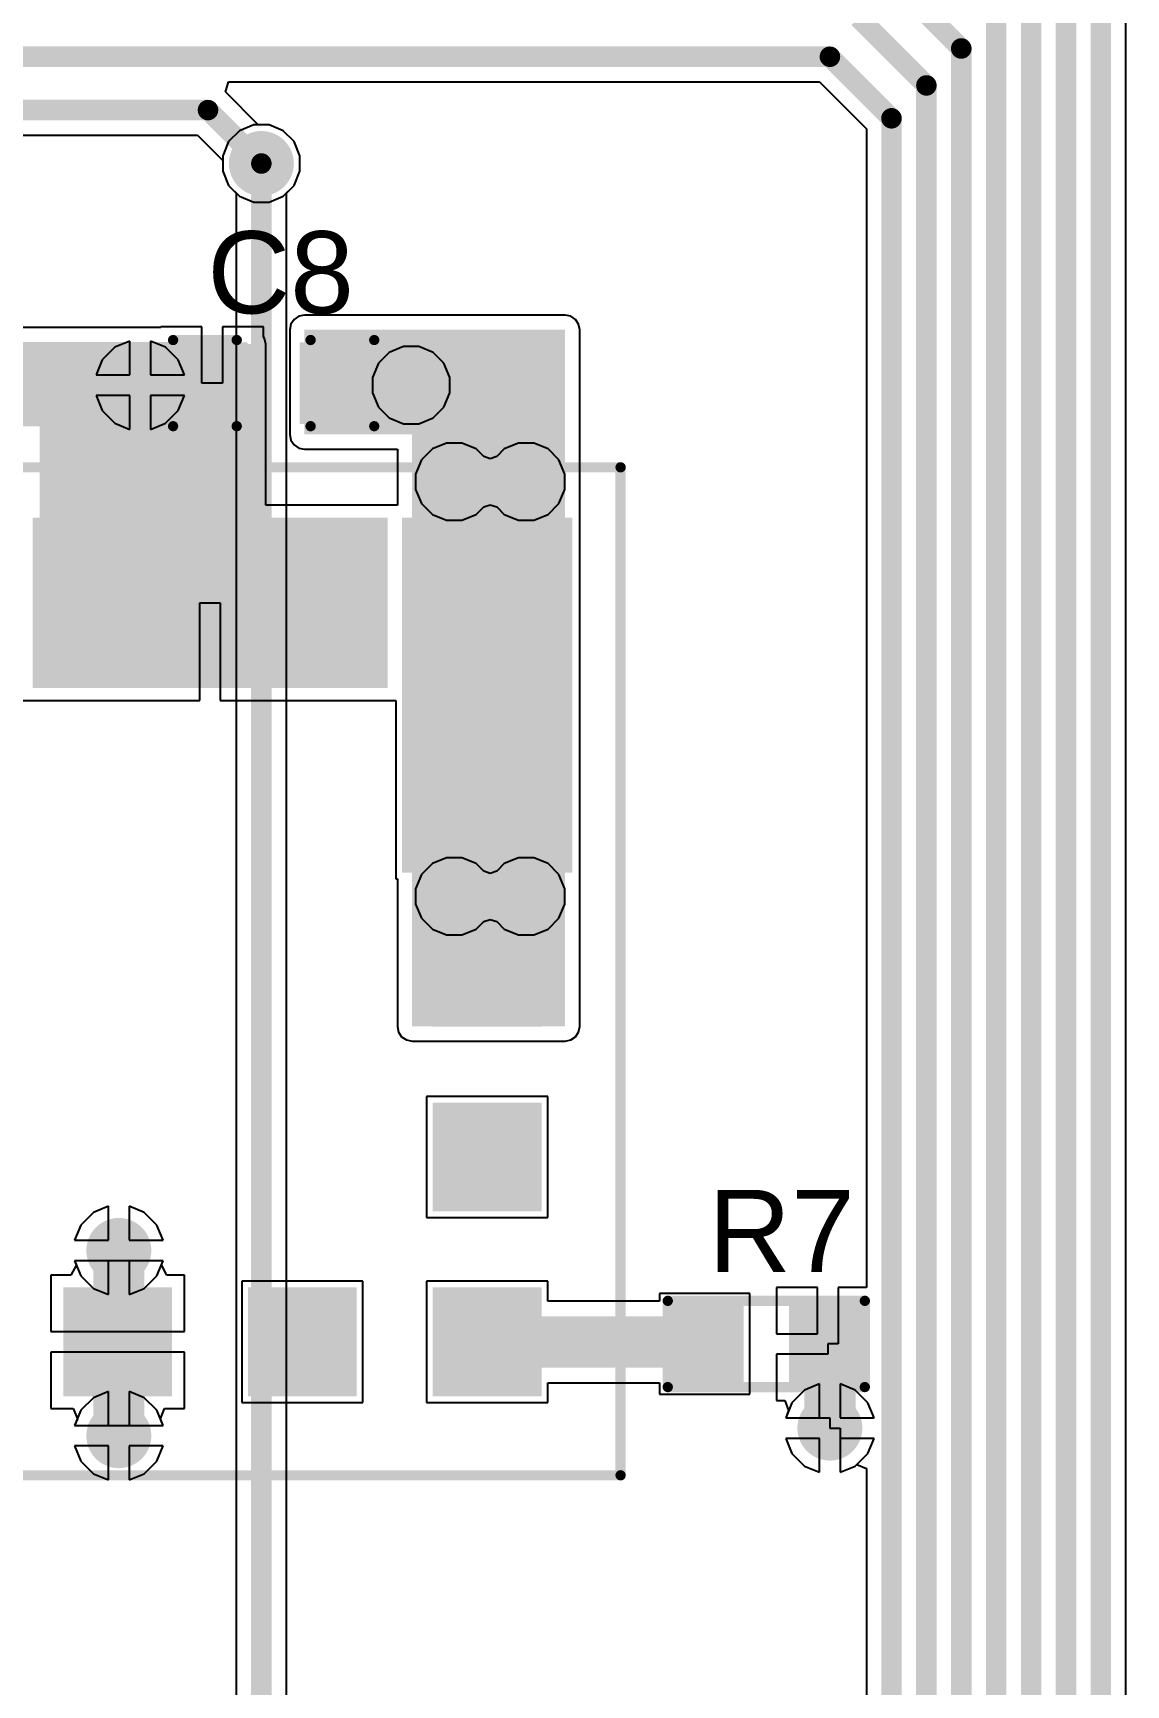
# Model space of a CAD drawing. Header units: millimetres. Extents: x -11 to 156, y -11 to 109.
# Drawn here: x 112.08 to 125.61, y 42.54 to 62.98 of the extents above; entities that cross this region are included whole.
import ezdxf

# ---------------------------------------------------------------- set-up
doc = ezdxf.new("R2010")
doc.units = ezdxf.units.MM
for name, color, linetype in [('BottomLayer', 5, 'Continuous'), ('BottomSolder', 6, 'Continuous'), ('TopLayer', 1, 'Continuous'), ('TopOverlay', 2, 'Continuous'), ('TopPaste', 8, 'Continuous'), ('TopSolder', 216, 'Continuous'), ('ViaHoleLayer', 16, 'Continuous')]:
    doc.layers.add(name, color=color, linetype=linetype)
doc.styles.add('Arial', font='', dxfattribs={"height": 0.2})
doc.styles.get('Arial').set_extended_font_data('Arial')

# ---------------------------------------------------------------- blocks, each defined once
blk = doc.blocks.new('OKL_T_6_W12P_C_13')
at = {"layer": 'TopLayer'}
for points in [[(-5.524, 5.524), (-1.333, 5.524), (-1.333, 3.619), (-5.524, 3.619)], [(-0.952, 5.524), (3.239, 5.524), (3.239, 3.619), (-0.952, 3.619)], [(3.619, 5.524), (5.524, 5.524), (5.524, 1.333), (3.619, 1.333)], [(-5.144, 0.571), (-4, 0.571), (-4, -0.571), (-5.144, -0.571)], [(4, 0.571), (5.144, 0.571), (5.144, -0.571), (4, -0.571)], [(-5.144, -1.714), (-4, -1.714), (-4, -2.857), (-5.144, -2.857)], [(4, -1.714), (5.144, -1.714), (5.144, -2.857), (4, -2.857)], [(-5.144, -4), (-4, -4), (-4, -5.144), (-5.144, -5.144)], [(-2.857, -4), (-1.714, -4), (-1.714, -5.144), (-2.857, -5.144)], [(-0.571, -4), (0.571, -4), (0.571, -5.144), (-0.571, -5.144)], [(1.714, -4), (2.857, -4), (2.857, -5.144), (1.714, -5.144)], [(4, -4), (5.144, -4), (5.144, -5.144), (4, -5.144)]]:
    blk.add_hatch(color=1, dxfattribs=at).paths.add_polyline_path(points)
at = {"layer": 'TopPaste'}
for points in [[(-5.524, 5.524), (-1.333, 5.524), (-1.333, 3.619), (-5.524, 3.619)], [(-0.952, 5.524), (3.239, 5.524), (3.239, 3.619), (-0.952, 3.619)], [(3.619, 5.524), (5.524, 5.524), (5.524, 1.333), (3.619, 1.333)], [(-5.144, 0.571), (-4, 0.571), (-4, -0.571), (-5.144, -0.571)], [(4, 0.571), (5.144, 0.571), (5.144, -0.571), (4, -0.571)], [(-5.144, -1.714), (-4, -1.714), (-4, -2.857), (-5.144, -2.857)], [(4, -1.714), (5.144, -1.714), (5.144, -2.857), (4, -2.857)], [(-5.144, -4), (-4, -4), (-4, -5.144), (-5.144, -5.144)], [(-2.857, -4), (-1.714, -4), (-1.714, -5.144), (-2.857, -5.144)], [(-0.571, -4), (0.571, -4), (0.571, -5.144), (-0.571, -5.144)], [(1.714, -4), (2.857, -4), (2.857, -5.144), (1.714, -5.144)], [(4, -4), (5.144, -4), (5.144, -5.144), (4, -5.144)]]:
    blk.add_hatch(color=8, dxfattribs=at).paths.add_polyline_path(points)
at = {"layer": 'TopSolder'}
for points in [[(-5.626, 5.626), (-1.232, 5.626), (-1.232, 3.518), (-5.626, 3.518)], [(-1.054, 5.626), (3.34, 5.626), (3.34, 3.518), (-1.054, 3.518)], [(3.518, 5.626), (5.626, 5.626), (5.626, 1.232), (3.518, 1.232)], [(-5.245, 0.673), (-3.899, 0.673), (-3.899, -0.673), (-5.245, -0.673)], [(3.899, 0.673), (5.245, 0.673), (5.245, -0.673), (3.899, -0.673)], [(-5.245, -1.613), (-3.899, -1.613), (-3.899, -2.959), (-5.245, -2.959)], [(3.899, -1.613), (5.245, -1.613), (5.245, -2.959), (3.899, -2.959)], [(-5.245, -3.899), (-3.899, -3.899), (-3.899, -5.245), (-5.245, -5.245)], [(-2.959, -3.899), (-1.613, -3.899), (-1.613, -5.245), (-2.959, -5.245)], [(-0.673, -3.899), (0.673, -3.899), (0.673, -5.245), (-0.673, -5.245)], [(1.613, -3.899), (2.959, -3.899), (2.959, -5.245), (1.613, -5.245)], [(3.899, -3.899), (5.245, -3.899), (5.245, -5.245), (3.899, -5.245)]]:
    blk.add_hatch(color=216, dxfattribs=at).paths.add_polyline_path(points)
at = {"layer": 'TopOverlay'}
for points, const_width in [([(-6.248, 6.248), (6.223, 6.248)], 0.127), ([(-6.248, -6.223), (-6.248, 6.248)], 0.127), ([(6.223, -6.223), (6.223, 6.248)], 0.127), ([(-6.756, -0.076), (-6.756, 0.178)], 0.3), ([(-6.756, 0.178), (-6.629, 0.051)], 0.3), ([(-6.756, -0.076), (-6.629, 0.051)], 0.3), ([(-6.248, -6.223), (6.223, -6.223)], 0.127)]:
    blk.add_lwpolyline(points, dxfattribs=dict(at, const_width=const_width))
for points, const_width in [([(-6.28, 6.248, 1), (-6.217, 6.248, 1)], 0.0635), ([(-6.28, 6.248, 1), (-6.217, 6.248, 1)], 0.0635), ([(6.191, 6.248, 1), (6.255, 6.248, 1)], 0.0635), ([(6.191, 6.248, 1), (6.255, 6.248, 1)], 0.0635), ([(-6.831, 0.178, 1), (-6.681, 0.178, 1)], 0.15), ([(-6.831, 0.178, 1), (-6.681, 0.178, 1)], 0.15), ([(-6.831, -0.076, 1), (-6.681, -0.076, 1)], 0.15), ([(-6.831, -0.076, 1), (-6.681, -0.076, 1)], 0.15), ([(-6.704, 0.051, 1), (-6.554, 0.051, 1)], 0.15), ([(-6.704, 0.051, 1), (-6.554, 0.051, 1)], 0.15), ([(-6.28, -6.223, 1), (-6.217, -6.223, 1)], 0.0635), ([(-6.28, -6.223, 1), (-6.217, -6.223, 1)], 0.0635), ([(6.191, -6.223, 1), (6.255, -6.223, 1)], 0.0635), ([(6.191, -6.223, 1), (6.255, -6.223, 1)], 0.0635)]:
    blk.add_lwpolyline(points, format="xyb", close=True, dxfattribs=dict(at, const_width=const_width))
blk = doc.blocks.new('R___0603_50')
at = {"layer": 'TopLayer'}
for points in [[(-0.381, 0.4445), (-0.381, -0.4445), (-1.143, -0.4445), (-1.143, 0.4445)], [(1.143, 0.4445), (1.143, -0.4445), (0.381, -0.4445), (0.381, 0.4445)]]:
    blk.add_hatch(color=1, dxfattribs=at).paths.add_polyline_path(points)
at = {"layer": 'TopPaste'}
for points in [[(-0.381, 0.4445), (-0.381, -0.4445), (-1.143, -0.4445), (-1.143, 0.4445)], [(1.143, 0.4445), (1.143, -0.4445), (0.381, -0.4445), (0.381, 0.4445)]]:
    blk.add_hatch(color=8, dxfattribs=at).paths.add_polyline_path(points)
at = {"layer": 'TopSolder'}
for points in [[(-0.2794, 0.5461), (-0.2794, -0.5461), (-1.2446, -0.5461), (-1.2446, 0.5461)], [(1.2446, 0.5461), (1.2446, -0.5461), (0.2794, -0.5461), (0.2794, 0.5461)]]:
    blk.add_hatch(color=216, dxfattribs=at).paths.add_polyline_path(points)
at = {"layer": 'TopOverlay', "const_width": 0.127}
for points in [[(1.2192, 0.5334), (-1.2192, 0.5334)], [(-1.2192, 0.5334), (-1.2192, -0.5334)], [(1.2192, 0.5334), (1.2192, -0.5334)], [(1.2192, -0.5334), (-1.2192, -0.5334)]]:
    blk.add_lwpolyline(points, dxfattribs=at)
at = {"layer": 'TopOverlay', "const_width": 0.0635}
for points in [[(-1.25095, 0.5334, 1), (-1.18745, 0.5334, 1)], [(-1.25095, 0.5334, 1), (-1.18745, 0.5334, 1)], [(1.18745, 0.5334, 1), (1.25095, 0.5334, 1)], [(1.18745, 0.5334, 1), (1.25095, 0.5334, 1)], [(-1.25095, -0.5334, 1), (-1.18745, -0.5334, 1)], [(-1.25095, -0.5334, 1), (-1.18745, -0.5334, 1)], [(1.18745, -0.5334, 1), (1.25095, -0.5334, 1)], [(1.18745, -0.5334, 1), (1.25095, -0.5334, 1)]]:
    blk.add_lwpolyline(points, format="xyb", close=True, dxfattribs=at)
blk = doc.blocks.new('C___0603_117')
at = {"layer": 'TopLayer'}
for points in [[(-0.381, 0.445), (-0.381, -0.445), (-1.143, -0.445), (-1.143, 0.445)], [(1.143, 0.445), (1.143, -0.445), (0.381, -0.445), (0.381, 0.445)]]:
    blk.add_hatch(color=1, dxfattribs=at).paths.add_polyline_path(points)
at = {"layer": 'TopPaste'}
for points in [[(-0.381, 0.445), (-0.381, -0.445), (-1.143, -0.445), (-1.143, 0.445)], [(1.143, 0.445), (1.143, -0.445), (0.381, -0.445), (0.381, 0.445)]]:
    blk.add_hatch(color=8, dxfattribs=at).paths.add_polyline_path(points)
at = {"layer": 'TopSolder'}
for points in [[(-0.321, 0.504), (-0.321, -0.504), (-1.203, -0.504), (-1.203, 0.504)], [(1.203, 0.504), (1.203, -0.504), (0.321, -0.504), (0.321, 0.504)]]:
    blk.add_hatch(color=216, dxfattribs=at).paths.add_polyline_path(points)
at = {"layer": 'TopOverlay', "const_width": 0.127}
for points in [[(-1.245, 0.533), (-0.457, 0.533)], [(-1.245, -0.533), (-1.245, 0.533)], [(0.457, 0.533), (1.245, 0.533)], [(1.245, -0.533), (1.245, 0.533)], [(-1.245, -0.533), (-0.457, -0.533)], [(0.457, -0.533), (1.245, -0.533)]]:
    blk.add_lwpolyline(points, dxfattribs=at)
at = {"layer": 'TopOverlay', "const_width": 0.0635}
for points in [[(-1.276, 0.533, 1), (-1.213, 0.533, 1)], [(-1.276, 0.533, 1), (-1.213, 0.533, 1)], [(-0.489, 0.533, 1), (-0.425, 0.533, 1)], [(0.425, 0.533, 1), (0.489, 0.533, 1)], [(1.213, 0.533, 1), (1.276, 0.533, 1)], [(1.213, 0.533, 1), (1.276, 0.533, 1)], [(-1.276, -0.533, 1), (-1.213, -0.533, 1)], [(-1.276, -0.533, 1), (-1.213, -0.533, 1)], [(-0.489, -0.533, 1), (-0.425, -0.533, 1)], [(0.425, -0.533, 1), (0.489, -0.533, 1)], [(1.213, -0.533, 1), (1.276, -0.533, 1)], [(1.213, -0.533, 1), (1.276, -0.533, 1)]]:
    blk.add_lwpolyline(points, format="xyb", close=True, dxfattribs=at)

msp = doc.modelspace()

# ---------------------------------------------------------------- hatches: boundary and pattern name
at = {"layer": 'BottomLayer'}
h = msp.add_hatch(color=5, dxfattribs=at)
edge = h.paths.add_edge_path()
edge.add_arc((114.91, 61.366), 0.3, 0, 360)
h = msp.add_hatch(color=5, dxfattribs=at)
edge = h.paths.add_edge_path()
edge.add_arc((113.411, 58.623), 0.3, 0, 360)
h = msp.add_hatch(color=5, dxfattribs=at)
edge = h.paths.add_edge_path()
edge.add_arc((116.764, 58.623), 0.3, 0, 360)
h = msp.add_hatch(color=5, dxfattribs=at)
edge = h.paths.add_edge_path()
edge.add_arc((117.297, 57.429), 0.3, 0, 360)
h = msp.add_hatch(color=5, dxfattribs=at)
edge = h.paths.add_edge_path()
edge.add_arc((118.186, 57.429), 0.3, 0, 360)
h = msp.add_hatch(color=5, dxfattribs=at)
edge = h.paths.add_edge_path()
edge.add_arc((117.297, 52.299), 0.3, 0, 360)
h = msp.add_hatch(color=5, dxfattribs=at)
edge = h.paths.add_edge_path()
edge.add_arc((118.186, 52.299), 0.3, 0, 360)
h = msp.add_hatch(color=5, dxfattribs=at)
edge = h.paths.add_edge_path()
edge.add_arc((113.146, 47.918), 0.3, 0, 360)
h = msp.add_hatch(color=5, dxfattribs=at)
edge = h.paths.add_edge_path()
edge.add_arc((121.945, 45.72), 0.3, 0, 360)
h = msp.add_hatch(color=5, dxfattribs=at)
edge = h.paths.add_edge_path()
edge.add_arc((113.146, 45.626), 0.3, 0, 360)
at = {"layer": 'BottomSolder'}
h = msp.add_hatch(color=6, dxfattribs=at)
edge = h.paths.add_edge_path()
edge.add_arc((114.91, 61.366), 0.402, 0, 360)
h = msp.add_hatch(color=6, dxfattribs=at)
edge = h.paths.add_edge_path()
edge.add_arc((113.411, 58.623), 0.402, 0, 360)
h = msp.add_hatch(color=6, dxfattribs=at)
edge = h.paths.add_edge_path()
edge.add_arc((116.764, 58.623), 0.402, 0, 360)
h = msp.add_hatch(color=6, dxfattribs=at)
edge = h.paths.add_edge_path()
edge.add_arc((117.297, 57.429), 0.402, 0, 360)
h = msp.add_hatch(color=6, dxfattribs=at)
edge = h.paths.add_edge_path()
edge.add_arc((118.186, 57.429), 0.402, 0, 360)
h = msp.add_hatch(color=6, dxfattribs=at)
edge = h.paths.add_edge_path()
edge.add_arc((117.297, 52.299), 0.402, 0, 360)
h = msp.add_hatch(color=6, dxfattribs=at)
edge = h.paths.add_edge_path()
edge.add_arc((118.186, 52.299), 0.402, 0, 360)
h = msp.add_hatch(color=6, dxfattribs=at)
edge = h.paths.add_edge_path()
edge.add_arc((113.146, 47.918), 0.402, 0, 360)
h = msp.add_hatch(color=6, dxfattribs=at)
edge = h.paths.add_edge_path()
edge.add_arc((113.146, 45.626), 0.402, 0, 360)
h = msp.add_hatch(color=6, dxfattribs=at)
edge = h.paths.add_edge_path()
edge.add_arc((121.945, 45.72), 0.402, 0, 360)
at = {"layer": 'TopLayer'}
h = msp.add_hatch(color=1, dxfattribs=at)
edge = h.paths.add_edge_path()
edge.add_arc((114.91, 61.366), 0.3, 0, 360)
for points in [[(115.443, 58.014), (118.339, 58.014), (118.339, 59.309), (115.443, 59.309)], [(116.774, 50.69), (118.669, 50.69), (118.669, 59.309), (116.774, 59.309)], [(110.236, 58.115), (114.63, 58.115), (114.63, 59.157), (110.236, 59.157)], [(112.166, 54.991), (114.783, 54.991), (114.783, 59.131), (112.166, 59.131)]]:
    msp.add_hatch(color=1, dxfattribs=at).paths.add_polyline_path(points)
h = msp.add_hatch(color=1, dxfattribs=at)
edge = h.paths.add_edge_path()
edge.add_arc((113.411, 58.623), 0.3, 0, 360)
h = msp.add_hatch(color=1, dxfattribs=at)
edge = h.paths.add_edge_path()
edge.add_arc((116.764, 58.623), 0.3, 0, 360)
h = msp.add_hatch(color=1, dxfattribs=at)
edge = h.paths.add_edge_path()
edge.add_arc((117.297, 57.429), 0.3, 0, 360)
h = msp.add_hatch(color=1, dxfattribs=at)
edge = h.paths.add_edge_path()
edge.add_arc((118.186, 57.429), 0.3, 0, 360)
h = msp.add_hatch(color=1, dxfattribs=at)
edge = h.paths.add_edge_path()
edge.add_arc((117.297, 52.299), 0.3, 0, 360)
h = msp.add_hatch(color=1, dxfattribs=at)
edge = h.paths.add_edge_path()
edge.add_arc((118.186, 52.299), 0.3, 0, 360)
h = msp.add_hatch(color=1, dxfattribs=at)
edge = h.paths.add_edge_path()
edge.add_arc((113.146, 47.918), 0.3, 0, 360)
h = msp.add_hatch(color=1, dxfattribs=at)
edge = h.paths.add_edge_path()
edge.add_arc((121.945, 45.72), 0.3, 0, 360)
h = msp.add_hatch(color=1, dxfattribs=at)
edge = h.paths.add_edge_path()
edge.add_arc((113.146, 45.626), 0.3, 0, 360)
at = {"layer": 'TopSolder'}
h = msp.add_hatch(color=216, dxfattribs=at)
edge = h.paths.add_edge_path()
edge.add_arc((114.91, 61.366), 0.402, 0, 360)
h = msp.add_hatch(color=216, dxfattribs=at)
edge = h.paths.add_edge_path()
edge.add_arc((113.411, 58.623), 0.402, 0, 360)
h = msp.add_hatch(color=216, dxfattribs=at)
edge = h.paths.add_edge_path()
edge.add_arc((116.764, 58.623), 0.402, 0, 360)
h = msp.add_hatch(color=216, dxfattribs=at)
edge = h.paths.add_edge_path()
edge.add_arc((117.297, 57.429), 0.402, 0, 360)
h = msp.add_hatch(color=216, dxfattribs=at)
edge = h.paths.add_edge_path()
edge.add_arc((118.186, 57.429), 0.402, 0, 360)
h = msp.add_hatch(color=216, dxfattribs=at)
edge = h.paths.add_edge_path()
edge.add_arc((117.297, 52.299), 0.402, 0, 360)
h = msp.add_hatch(color=216, dxfattribs=at)
edge = h.paths.add_edge_path()
edge.add_arc((118.186, 52.299), 0.402, 0, 360)
h = msp.add_hatch(color=216, dxfattribs=at)
edge = h.paths.add_edge_path()
edge.add_arc((113.146, 47.918), 0.402, 0, 360)
h = msp.add_hatch(color=216, dxfattribs=at)
edge = h.paths.add_edge_path()
edge.add_arc((113.146, 45.626), 0.402, 0, 360)
h = msp.add_hatch(color=216, dxfattribs=at)
edge = h.paths.add_edge_path()
edge.add_arc((121.945, 45.72), 0.402, 0, 360)
at = {"layer": 'ViaHoleLayer'}
h = msp.add_hatch(color=16, dxfattribs=at)
edge = h.paths.add_edge_path()
edge.add_arc((114.91, 61.366), 0.15, 0, 360)
h = msp.add_hatch(color=16, dxfattribs=at)
edge = h.paths.add_edge_path()
edge.add_arc((113.411, 58.623), 0.15, 0, 360)
h = msp.add_hatch(color=16, dxfattribs=at)
edge = h.paths.add_edge_path()
edge.add_arc((116.764, 58.623), 0.15, 0, 360)
h = msp.add_hatch(color=16, dxfattribs=at)
edge = h.paths.add_edge_path()
edge.add_arc((117.297, 57.429), 0.15, 0, 360)
h = msp.add_hatch(color=16, dxfattribs=at)
edge = h.paths.add_edge_path()
edge.add_arc((118.186, 57.429), 0.15, 0, 360)
h = msp.add_hatch(color=16, dxfattribs=at)
edge = h.paths.add_edge_path()
edge.add_arc((117.297, 52.299), 0.15, 0, 360)
h = msp.add_hatch(color=16, dxfattribs=at)
edge = h.paths.add_edge_path()
edge.add_arc((118.186, 52.299), 0.15, 0, 360)
h = msp.add_hatch(color=16, dxfattribs=at)
edge = h.paths.add_edge_path()
edge.add_arc((113.146, 47.918), 0.15, 0, 360)
h = msp.add_hatch(color=16, dxfattribs=at)
edge = h.paths.add_edge_path()
edge.add_arc((121.945, 45.72), 0.15, 0, 360)
h = msp.add_hatch(color=16, dxfattribs=at)
edge = h.paths.add_edge_path()
edge.add_arc((113.146, 45.626), 0.15, 0, 360)

# ---------------------------------------------------------------- linework, layer by layer
at = {"layer": 'BottomLayer'}
for p, q in [((114.639, 61.771), (114.505, 61.637)), ((114.815, 61.844), (114.639, 61.771)), ((115.005, 61.844), (114.815, 61.844)), ((115.18, 61.771), (115.005, 61.844)), ((115.315, 61.637), (115.18, 61.771)), ((114.505, 61.637), (114.432, 61.461)), ((115.387, 61.461), (115.315, 61.637)), ((114.432, 61.461), (114.432, 61.271)), ((115.387, 61.271), (115.387, 61.461)), ((114.432, 61.271), (114.505, 61.096)), ((115.315, 61.096), (115.387, 61.271)), ((114.505, 61.096), (114.599, 61.001)), ((114.599, 61.001), (114.599, 37.726)), ((115.22, 61.001), (115.315, 61.096)), ((115.22, 34.164), (115.22, 61.001)), ((113.097, 59.093), (112.941, 58.937)), ((113.284, 59.17), (113.097, 59.093)), ((113.284, 58.75), (113.284, 59.17)), ((113.725, 59.093), (113.538, 59.17)), ((113.538, 59.17), (113.538, 58.75)), ((113.881, 58.937), (113.725, 59.093)), ((116.669, 59.101), (116.493, 59.028)), ((116.859, 59.101), (116.669, 59.101)), ((117.034, 59.028), (116.859, 59.101)), ((112.941, 58.937), (112.864, 58.75)), ((113.958, 58.75), (113.881, 58.937)), ((116.359, 58.894), (116.286, 58.718)), ((116.493, 59.028), (116.359, 58.894)), ((117.169, 58.894), (117.034, 59.028)), ((117.242, 58.718), (117.169, 58.894)), ((112.864, 58.75), (113.284, 58.75)), ((113.538, 58.75), (113.958, 58.75)), ((116.286, 58.718), (116.286, 58.528)), ((117.242, 58.528), (117.242, 58.718)), ((113.284, 58.496), (112.864, 58.496)), ((112.864, 58.496), (112.941, 58.309)), ((113.284, 58.076), (113.284, 58.496)), ((113.958, 58.496), (113.538, 58.496)), ((113.538, 58.496), (113.538, 58.076)), ((113.881, 58.309), (113.958, 58.496)), ((116.286, 58.528), (116.359, 58.353)), ((117.169, 58.353), (117.242, 58.528)), ((112.941, 58.309), (113.097, 58.154)), ((113.725, 58.154), (113.881, 58.309)), ((116.359, 58.353), (116.493, 58.218)), ((117.034, 58.218), (117.169, 58.353)), ((113.097, 58.154), (113.284, 58.076)), ((113.538, 58.076), (113.725, 58.154)), ((116.493, 58.218), (116.669, 58.145)), ((116.669, 58.145), (116.859, 58.145)), ((116.859, 58.145), (117.034, 58.218)), ((117.202, 57.907), (117.027, 57.834)), ((117.392, 57.907), (117.202, 57.907)), ((117.568, 57.834), (117.392, 57.907)), ((118.091, 57.907), (117.916, 57.834)), ((118.281, 57.907), (118.091, 57.907)), ((118.457, 57.834), (118.281, 57.907)), ((116.892, 57.7), (116.819, 57.524)), ((117.027, 57.834), (116.892, 57.7)), ((117.661, 57.741), (117.568, 57.834)), ((117.742, 57.714), (117.661, 57.741)), ((117.823, 57.741), (117.742, 57.714)), ((117.916, 57.834), (117.823, 57.741)), ((118.591, 57.7), (118.457, 57.834)), ((118.664, 57.524), (118.591, 57.7)), ((116.819, 57.524), (116.819, 57.334)), ((118.664, 57.334), (118.664, 57.524)), ((116.819, 57.334), (116.892, 57.159)), ((118.591, 57.159), (118.664, 57.334)), ((116.892, 57.159), (117.027, 57.024)), ((117.027, 57.024), (117.202, 56.952)), ((117.392, 56.952), (117.568, 57.024)), ((117.568, 57.024), (117.661, 57.117)), ((117.661, 57.117), (117.742, 57.145)), ((117.742, 57.145), (117.823, 57.117)), ((117.823, 57.117), (117.916, 57.024)), ((117.916, 57.024), (118.091, 56.952)), ((118.281, 56.952), (118.457, 57.024)), ((118.457, 57.024), (118.591, 57.159)), ((117.202, 56.952), (117.392, 56.952)), ((118.091, 56.952), (118.281, 56.952)), ((117.202, 52.776), (117.027, 52.704)), ((117.392, 52.776), (117.202, 52.776)), ((117.568, 52.704), (117.392, 52.776)), ((118.091, 52.776), (117.916, 52.704)), ((118.281, 52.776), (118.091, 52.776)), ((118.457, 52.704), (118.281, 52.776)), ((116.892, 52.569), (116.819, 52.394)), ((117.027, 52.704), (116.892, 52.569)), ((117.661, 52.611), (117.568, 52.704)), ((117.742, 52.583), (117.661, 52.611)), ((117.823, 52.611), (117.742, 52.583)), ((117.916, 52.704), (117.823, 52.611)), ((118.591, 52.569), (118.457, 52.704)), ((118.664, 52.394), (118.591, 52.569)), ((116.819, 52.394), (116.819, 52.204)), ((118.664, 52.204), (118.664, 52.394)), ((116.819, 52.204), (116.892, 52.028)), ((118.591, 52.028), (118.664, 52.204)), ((116.892, 52.028), (117.027, 51.894)), ((117.568, 51.894), (117.661, 51.987)), ((117.661, 51.987), (117.742, 52.014)), ((117.742, 52.014), (117.823, 51.987)), ((117.823, 51.987), (117.916, 51.894)), ((118.457, 51.894), (118.591, 52.028)), ((117.027, 51.894), (117.202, 51.821)), ((117.202, 51.821), (117.392, 51.821)), ((117.392, 51.821), (117.568, 51.894)), ((117.916, 51.894), (118.091, 51.821)), ((118.091, 51.821), (118.281, 51.821)), ((118.281, 51.821), (118.457, 51.894)), ((113.019, 48.465), (112.833, 48.388)), ((113.019, 48.045), (113.019, 48.465)), ((113.46, 48.388), (113.273, 48.465)), ((113.273, 48.465), (113.273, 48.045)), ((112.833, 48.388), (112.677, 48.232)), ((113.616, 48.232), (113.46, 48.388)), ((112.677, 48.232), (112.599, 48.045)), ((112.599, 48.045), (113.019, 48.045)), ((113.273, 48.045), (113.693, 48.045)), ((113.693, 48.045), (113.616, 48.232)), ((113.019, 47.791), (112.599, 47.791)), ((112.599, 47.791), (112.677, 47.605)), ((113.019, 47.371), (113.019, 47.791)), ((113.693, 47.791), (113.273, 47.791)), ((113.273, 47.791), (113.273, 47.371)), ((113.616, 47.605), (113.693, 47.791)), ((112.677, 47.605), (112.833, 47.449)), ((112.833, 47.449), (113.019, 47.371)), ((113.273, 47.371), (113.46, 47.449)), ((113.46, 47.449), (113.616, 47.605)), ((121.818, 46.267), (121.632, 46.19)), ((121.818, 45.847), (121.818, 46.267)), ((122.259, 46.19), (122.072, 46.267)), ((122.072, 46.267), (122.072, 45.847)), ((112.833, 46.095), (112.677, 45.94)), ((113.019, 46.173), (112.833, 46.095)), ((113.019, 45.753), (113.019, 46.173)), ((113.46, 46.095), (113.273, 46.173)), ((113.273, 46.173), (113.273, 45.753)), ((113.616, 45.94), (113.46, 46.095)), ((121.476, 46.034), (121.398, 45.847)), ((121.632, 46.19), (121.476, 46.034)), ((122.415, 46.034), (122.259, 46.19)), ((122.492, 45.847), (122.415, 46.034)), ((112.677, 45.94), (112.599, 45.753)), ((113.693, 45.753), (113.616, 45.94)), ((121.398, 45.847), (121.818, 45.847)), ((122.072, 45.847), (122.492, 45.847)), ((112.599, 45.753), (113.019, 45.753)), ((113.273, 45.753), (113.693, 45.753)), ((121.818, 45.593), (121.398, 45.593)), ((121.398, 45.593), (121.476, 45.406)), ((121.818, 45.173), (121.818, 45.593)), ((122.492, 45.593), (122.072, 45.593)), ((122.072, 45.593), (122.072, 45.173)), ((122.415, 45.406), (122.492, 45.593)), ((113.019, 45.499), (112.599, 45.499)), ((112.599, 45.499), (112.677, 45.312)), ((113.019, 45.079), (113.019, 45.499)), ((113.693, 45.499), (113.273, 45.499)), ((113.273, 45.499), (113.273, 45.079)), ((113.616, 45.312), (113.693, 45.499)), ((121.476, 45.406), (121.632, 45.25)), ((122.259, 45.25), (122.415, 45.406)), ((112.677, 45.312), (112.833, 45.156)), ((113.46, 45.156), (113.616, 45.312)), ((121.632, 45.25), (121.818, 45.173)), ((122.072, 45.173), (122.259, 45.25)), ((112.833, 45.156), (113.019, 45.079)), ((113.273, 45.079), (113.46, 45.156))]:
    msp.add_line(p, q, dxfattribs=at)
at = {"layer": 'BottomLayer', "const_width": 0.254}
msp.add_lwpolyline([(114.91, 34.164), (114.91, 61.366)], dxfattribs=at)
at = {"layer": 'BottomLayer', "const_width": 0.127}
msp.add_lwpolyline([(114.846, 61.366, 1), (114.973, 61.366, 1)], format="xyb", close=True, dxfattribs=at)
at = {"layer": 'TopLayer'}
for p, q in [((125.609, 40.489), (125.609, 63.957)), ((114.465, 62.249), (114.503, 62.376)), ((114.503, 62.376), (121.817, 62.376)), ((121.817, 62.376), (122.397, 61.796)), ((114.469, 62.247), (114.465, 62.249)), ((114.871, 61.844), (114.469, 62.247)), ((115.005, 61.844), (114.871, 61.844)), ((115.18, 61.771), (115.005, 61.844)), ((115.315, 61.637), (115.18, 61.771)), ((122.397, 61.796), (122.397, 47.46)), ((105.943, 61.716), (114.12, 61.716)), ((114.12, 61.716), (114.432, 61.405)), ((115.387, 61.461), (115.315, 61.637)), ((114.432, 61.405), (114.432, 61.271)), ((115.387, 61.271), (115.387, 61.461)), ((114.432, 61.271), (114.505, 61.096)), ((115.315, 61.096), (115.387, 61.271)), ((114.505, 61.096), (114.639, 60.961)), ((114.639, 60.961), (114.815, 60.889)), ((115.005, 60.889), (115.18, 60.961)), ((115.18, 60.961), (115.315, 61.096)), ((114.815, 60.889), (115.005, 60.889)), ((115.374, 59.476), (115.315, 59.437)), ((115.443, 59.49), (115.374, 59.476)), ((118.669, 59.49), (115.443, 59.49)), ((118.738, 59.476), (118.669, 59.49)), ((118.797, 59.437), (118.738, 59.476)), ((113.665, 59.338), (111.252, 59.338)), ((114.173, 59.347), (113.665, 59.347)), ((113.665, 59.347), (113.665, 59.338)), ((114.173, 58.649), (114.173, 59.347)), ((114.935, 59.347), (114.427, 59.347)), ((114.427, 59.347), (114.427, 58.649)), ((114.935, 59.223), (114.935, 59.347)), ((115.276, 59.378), (115.262, 59.309)), ((115.262, 59.309), (115.262, 58.014)), ((115.315, 59.437), (115.276, 59.378)), ((118.836, 59.378), (118.797, 59.437)), ((118.85, 59.309), (118.836, 59.378)), ((118.85, 50.69), (118.85, 59.309)), ((114.95, 59.201), (114.935, 59.223)), ((114.964, 59.131), (114.95, 59.201)), ((114.964, 57.137), (114.964, 59.131)), ((114.427, 58.649), (114.173, 58.649)), ((115.262, 58.014), (115.276, 57.944)), ((115.276, 57.944), (115.315, 57.885)), ((115.315, 57.885), (115.374, 57.846)), ((115.374, 57.846), (115.443, 57.832)), ((115.443, 57.832), (116.593, 57.832)), ((116.593, 57.832), (116.593, 57.137)), ((116.593, 57.137), (114.964, 57.137)), ((114.148, 54.724), (114.148, 55.931)), ((114.148, 55.931), (114.402, 55.931)), ((114.402, 55.931), (114.402, 54.724)), ((111.925, 54.724), (114.148, 54.724)), ((114.402, 54.724), (116.573, 54.724)), ((116.573, 54.724), (116.573, 52.514)), ((116.573, 52.514), (116.593, 52.514)), ((116.593, 52.514), (116.593, 50.69)), ((116.593, 50.69), (116.607, 50.62)), ((118.836, 50.62), (118.85, 50.69)), ((116.607, 50.62), (116.646, 50.561)), ((116.646, 50.561), (116.705, 50.522)), ((116.705, 50.522), (116.774, 50.508)), ((116.774, 50.508), (118.669, 50.508)), ((118.669, 50.508), (118.738, 50.522)), ((118.738, 50.522), (118.797, 50.561)), ((118.797, 50.561), (118.836, 50.62)), ((118.453, 49.822), (116.954, 49.822)), ((116.954, 49.822), (116.954, 48.324)), ((118.453, 48.324), (118.453, 49.822)), ((113.019, 48.465), (112.833, 48.388)), ((113.019, 48.045), (113.019, 48.465)), ((113.46, 48.388), (113.273, 48.465)), ((113.273, 48.465), (113.273, 48.045)), ((112.833, 48.388), (112.677, 48.232)), ((113.616, 48.232), (113.46, 48.388)), ((116.954, 48.324), (118.453, 48.324)), ((112.677, 48.232), (112.599, 48.045)), ((112.599, 48.045), (113.019, 48.045)), ((113.273, 48.045), (113.693, 48.045)), ((113.693, 48.045), (113.616, 48.232)), ((112.621, 47.739), (112.553, 47.612)), ((113.693, 47.791), (112.599, 47.791)), ((112.599, 47.791), (112.621, 47.739)), ((113.672, 47.739), (113.693, 47.791)), ((113.74, 47.612), (113.672, 47.739)), ((112.553, 47.612), (112.306, 47.612)), ((112.306, 47.612), (112.306, 46.914)), ((113.957, 47.612), (113.74, 47.612)), ((113.957, 46.914), (113.957, 47.612)), ((116.167, 47.536), (114.668, 47.536)), ((114.668, 47.536), (114.668, 46.037)), ((116.167, 46.037), (116.167, 47.536)), ((118.453, 47.536), (116.954, 47.536)), ((116.954, 47.536), (116.954, 46.037)), ((118.453, 47.292), (118.453, 47.536)), ((121.793, 47.46), (121.285, 47.46)), ((121.285, 47.46), (121.285, 46.888)), ((121.793, 46.888), (121.793, 47.46)), ((122.397, 47.46), (122.047, 47.46)), ((122.047, 47.46), (122.047, 46.761)), ((119.837, 47.292), (118.453, 47.292)), ((120.955, 47.384), (119.837, 47.384)), ((119.837, 47.384), (119.837, 47.292)), ((120.955, 46.139), (120.955, 47.384)), ((112.306, 46.914), (113.957, 46.914)), ((121.285, 46.888), (121.793, 46.888)), ((113.957, 46.66), (112.306, 46.66)), ((112.306, 46.66), (112.306, 45.961)), ((113.957, 45.961), (113.957, 46.66)), ((121.92, 46.634), (121.285, 46.634)), ((121.285, 46.634), (121.285, 46.063)), ((122.047, 46.761), (121.92, 46.761)), ((121.92, 46.761), (121.92, 46.634)), ((118.453, 46.037), (118.453, 46.282)), ((118.453, 46.282), (119.837, 46.282)), ((119.837, 46.282), (119.837, 46.139)), ((114.668, 46.037), (116.167, 46.037)), ((116.954, 46.037), (118.453, 46.037)), ((119.837, 46.139), (120.955, 46.139)), ((121.285, 46.063), (121.389, 46.063)), ((121.389, 46.063), (121.435, 45.936)), ((112.306, 45.961), (112.582, 45.961)), ((112.582, 45.961), (112.633, 45.834)), ((112.633, 45.834), (112.599, 45.753)), ((113.66, 45.834), (113.71, 45.961)), ((113.693, 45.753), (113.66, 45.834)), ((113.71, 45.961), (113.957, 45.961)), ((121.435, 45.936), (121.398, 45.847)), ((121.398, 45.847), (121.945, 45.847)), ((121.945, 45.847), (121.945, 45.72)), ((112.599, 45.753), (113.693, 45.753)), ((121.818, 45.593), (121.398, 45.593)), ((121.398, 45.593), (121.476, 45.406)), ((121.818, 45.173), (121.818, 45.593)), ((121.945, 45.72), (122.072, 45.72)), ((122.072, 45.72), (122.072, 45.173)), ((113.019, 45.499), (112.599, 45.499)), ((112.599, 45.499), (112.677, 45.312)), ((113.019, 45.079), (113.019, 45.499)), ((113.693, 45.499), (113.273, 45.499)), ((113.273, 45.499), (113.273, 45.079)), ((113.616, 45.312), (113.693, 45.499)), ((121.476, 45.406), (121.632, 45.25)), ((112.677, 45.312), (112.833, 45.156)), ((113.46, 45.156), (113.616, 45.312)), ((121.632, 45.25), (121.818, 45.173)), ((122.072, 45.173), (122.259, 45.25)), ((122.259, 45.25), (122.279, 45.27)), ((122.279, 45.27), (122.397, 45.222)), ((122.397, 45.222), (122.397, 37.111)), ((112.833, 45.156), (113.019, 45.079)), ((113.273, 45.079), (113.46, 45.156))]:
    msp.add_line(p, q, dxfattribs=at)
for points, const_width in [([(125.298, 31.902), (125.298, 63.957)], 0.254), ([(124.866, 32.207), (124.866, 63.653)], 0.254), ([(122.758, 63.602), (123.571, 62.789)], 0.254), ([(124.435, 32.563), (124.435, 63.475)], 0.254), ([(122.301, 63.17), (123.139, 62.332)], 0.254), ([(124.003, 32.842), (124.003, 63.144)], 0.254), ([(108.001, 62.687), (121.945, 62.687)], 0.254), ([(121.945, 62.687), (122.707, 61.925)], 0.254), ([(123.571, 33.223), (123.571, 62.789)], 0.254), ([(123.139, 33.579), (123.139, 62.332)], 0.254), ([(105.943, 62.027), (114.249, 62.027)], 0.254), ([(114.249, 62.027), (114.91, 61.366)], 0.254), ([(122.707, 36.982), (122.707, 61.925)], 0.254), ([(113.411, 58.623), (114.275, 58.623)], 0.635), ([(114.275, 58.623), (114.3, 58.649)], 0.635), ([(114.275, 55.931), (114.3, 55.956)], 0.635), ([(113.146, 46.772), (113.146, 47.918)], 0.635), ([(113.132, 46.787), (113.146, 46.772)], 0.635), ([(113.146, 45.626), (113.146, 46.772)], 0.635), ([(117.704, 46.787), (120.371, 46.787)], 0.635), ([(121.92, 46.761), (121.945, 46.736)], 0.635), ([(121.945, 45.72), (121.945, 46.736)], 0.635)]:
    msp.add_lwpolyline(points, dxfattribs=dict(at, const_width=const_width))
for points, const_width in [([(121.882, 62.687, 1), (122.009, 62.687, 1)], 0.127), ([(121.882, 62.687, 1), (122.009, 62.687, 1)], 0.127), ([(123.507, 62.789, 1), (123.635, 62.789, 1)], 0.127), ([(123.507, 62.789, 1), (123.635, 62.789, 1)], 0.127), ([(123.076, 62.332, 1), (123.203, 62.332, 1)], 0.127), ([(123.076, 62.332, 1), (123.203, 62.332, 1)], 0.127), ([(114.186, 62.027, 1), (114.313, 62.027, 1)], 0.127), ([(114.186, 62.027, 1), (114.313, 62.027, 1)], 0.127), ([(122.644, 61.925, 1), (122.771, 61.925, 1)], 0.127), ([(122.644, 61.925, 1), (122.771, 61.925, 1)], 0.127), ([(114.846, 61.366, 1), (114.973, 61.366, 1)], 0.127), ([(113.252, 58.623, 1), (113.57, 58.623, 1)], 0.318), ([(114.116, 58.623, 1), (114.433, 58.623, 1)], 0.318), ([(114.116, 58.623, 1), (114.433, 58.623, 1)], 0.318), ([(114.141, 58.649, 1), (114.459, 58.649, 1)], 0.318), ([(114.116, 55.931, 1), (114.433, 55.931, 1)], 0.318), ([(114.141, 55.956, 1), (114.459, 55.956, 1)], 0.318), ([(112.988, 47.918, 1), (113.305, 47.918, 1)], 0.318), ([(112.973, 46.787, 1), (113.29, 46.787, 1)], 0.318), ([(112.988, 46.772, 1), (113.305, 46.772, 1)], 0.318), ([(112.988, 46.772, 1), (113.305, 46.772, 1)], 0.318), ([(112.988, 46.772, 1), (113.305, 46.772, 1)], 0.318), ([(117.545, 46.787, 1), (117.862, 46.787, 1)], 0.318), ([(120.212, 46.787, 1), (120.529, 46.787, 1)], 0.318), ([(121.761, 46.761, 1), (122.079, 46.761, 1)], 0.318), ([(121.787, 46.736, 1), (122.104, 46.736, 1)], 0.318), ([(121.787, 46.736, 1), (122.104, 46.736, 1)], 0.318), ([(121.787, 45.72, 1), (122.104, 45.72, 1)], 0.318), ([(112.988, 45.626, 1), (113.305, 45.626, 1)], 0.318)]:
    msp.add_lwpolyline(points, format="xyb", close=True, dxfattribs=dict(at, const_width=const_width))

# ---------------------------------------------------------------- block references
for name, p in [('C___0603_117', (115.062, 58.649)), ('OKL_T_6_W12P_C_13', (113.132, 51.359))]:
    msp.add_blockref(name, p)
at = {"rotation": 180}
msp.add_blockref('R___0603_50', (121.158, 46.761), dxfattribs=at)

# ---------------------------------------------------------------- texts
at = {"layer": 'TopOverlay', "style": 'Arial'}
for s, p in [('C8', (114.241, 59.512)), ('R7', (120.439, 47.651))]:
    msp.add_text(s, height=1.016, dxfattribs=at).set_placement(p)

doc.saveas('drawing.dxf')
